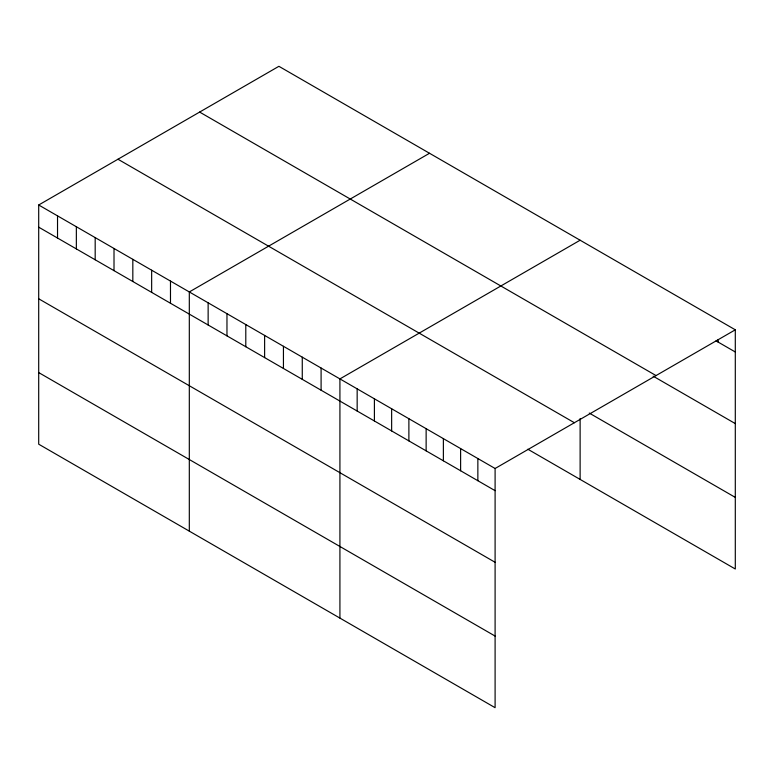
<?xml version="1.0" encoding="UTF-8"?>
<svg xmlns="http://www.w3.org/2000/svg" width="774" height="774" viewBox="0 0 774 774"><rect width="100%" height="100%" fill="white"/><g stroke="black" fill="none" stroke-linecap="round" stroke-linejoin="round"><path stroke-width="1.16" d="M38.7 204.994L495.099 468.493L495.099 707.688L38.7 444.189L38.7 204.994L278.901 66.312L735.3 329.811L735.3 569.006L527.829 449.22M429.512 153.271L189.311 291.943L189.311 531.138M580.123 240.221L339.921 378.902L339.921 618.097M495.099 468.493L735.3 329.811M716.027 340.86L735.3 351.986M199.634 112.075L656.033 375.574M653.15 376.174L735.3 423.601M589.256 413.074L735.3 497.392M117.967 159.231L574.366 422.73M38.7 227.169L495.099 490.668M38.7 298.783L495.099 562.282M38.7 372.575L495.099 636.073M718.059 339.699L718.059 342.031M580.123 418.541L580.123 479.416M477.858 458.537L477.858 480.712M460.617 448.581L460.617 470.756M443.376 438.626L443.376 460.801M426.135 428.67L426.135 450.845M408.885 418.724L408.885 440.899M391.644 408.769L391.644 430.944M374.403 398.813L374.403 420.988M357.162 388.858L357.162 411.033M321.094 368.037L321.094 390.212M302.266 357.162L302.266 379.337M283.439 346.297L283.439 368.472M264.621 335.423L264.621 357.598M245.793 324.558L245.793 346.733M226.966 313.683L226.966 335.858M208.138 302.818L208.138 324.993M170.483 281.078L170.483 303.253M151.656 270.213L151.656 292.388M132.828 259.338L132.828 281.513M114.01 248.473L114.01 270.648M95.183 237.599L95.183 259.774M76.355 226.734L76.355 248.909M57.528 215.859L57.528 238.034"/></g></svg>
